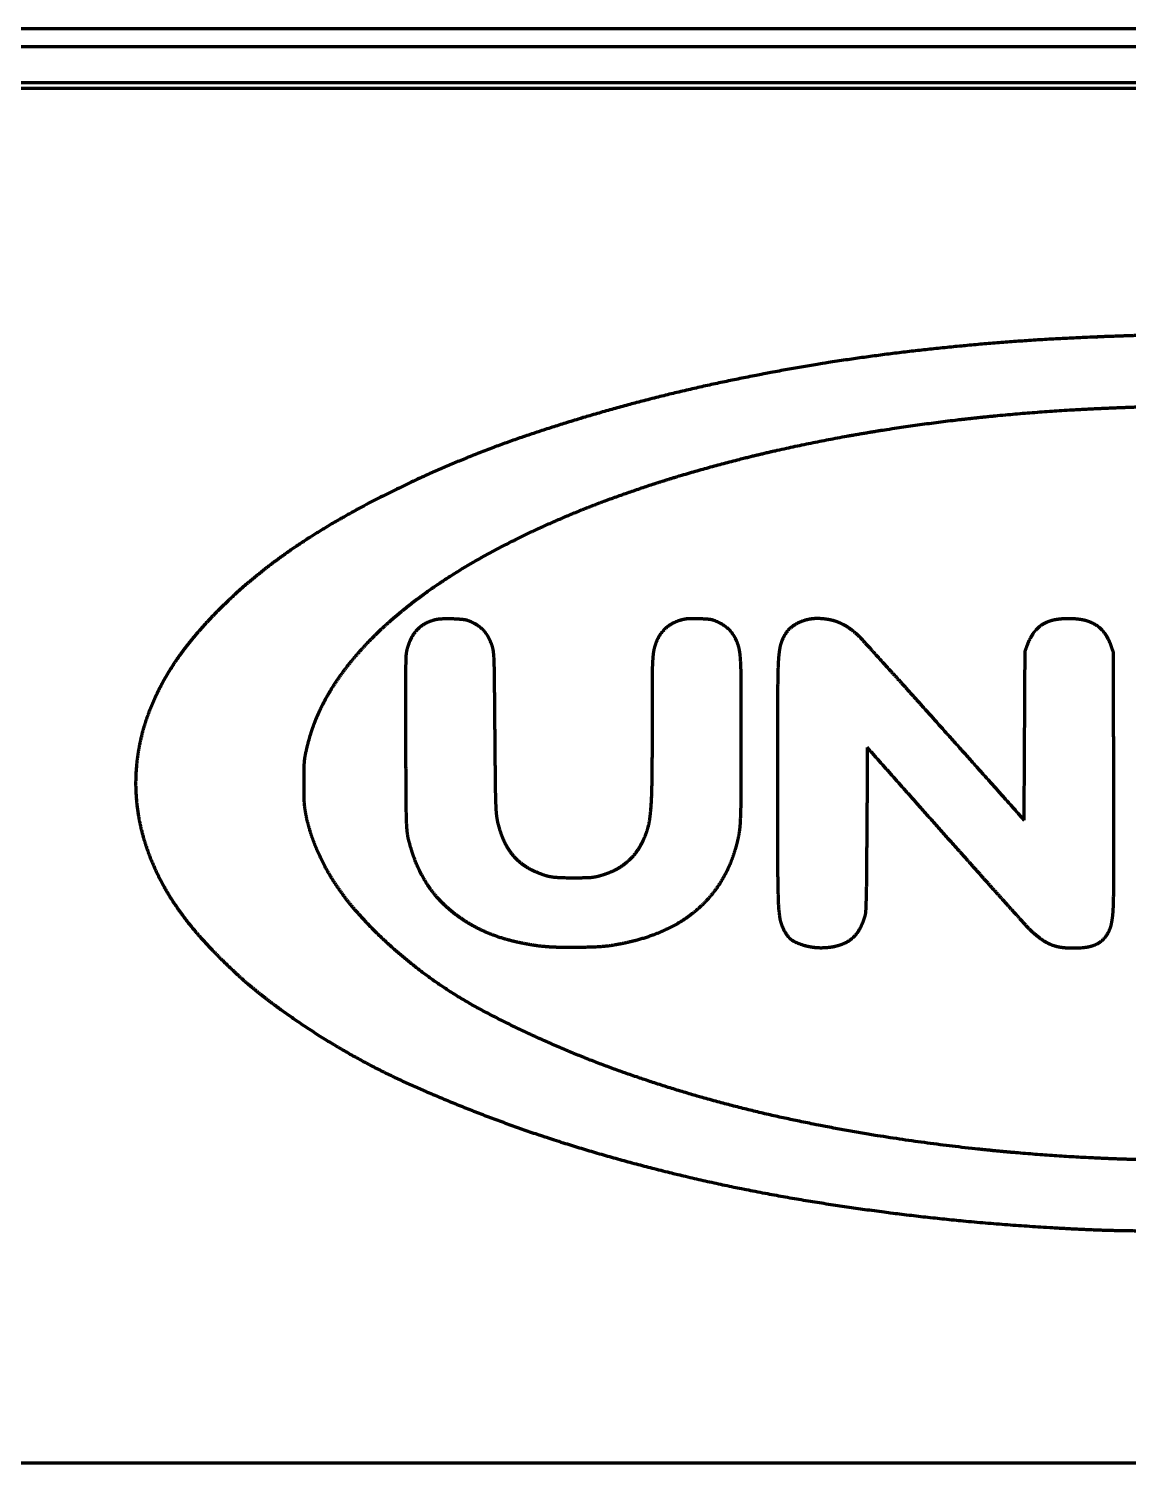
# Model space of a CAD drawing. Header units: inches. Extents: x -3022 to 7311, y 343 to 5680.
# Drawn here: x 3114.2 to 3206.2, y 3803.8 to 3923.8 of the extents above; entities that cross this region are included whole.
import ezdxf

# ---------------------------------------------------------------- set-up
doc = ezdxf.new("R2010")
doc.units = ezdxf.units.IN

msp = doc.modelspace()

# ---------------------------------------------------------------- linework, layer by layer
at = {"linetype": 'Continuous', "lineweight": 70}
for p, q in [((3492.11, 3923.79), (2929.73, 3923.79)), ((2767.92, 3922.3), (3653.92, 3922.3)), ((2767.92, 3919.3), (3653.92, 3919.3)), ((3485.42, 3918.8), (2936.42, 3918.8)), ((3427.92, 3803.8), (2993.92, 3803.8))]:
    msp.add_line(p, q, dxfattribs=at)
for points, weights, knots in [([(3220.33, 3898.01), (3219.65, 3898.04), (3218.98, 3898.06), (3216.7, 3898.08), (3215.11, 3898.1), (3211.91, 3898.13), (3210.32, 3898.14), (3208.05, 3898.15), (3207.38, 3898.14), (3206.54, 3898.11), (3206.38, 3898.11), (3205.94, 3898.09), (3205.67, 3898.08), (3205.08, 3898.06), (3204.76, 3898.05), (3204.13, 3898.03), (3203.81, 3898.01), (3197.89, 3897.78), (3192.31, 3897.33), (3181.43, 3895.99), (3176.15, 3895.08), (3166.05, 3892.85), (3161.25, 3891.53), (3152.32, 3888.57), (3148.21, 3886.87), (3142.81, 3884.18), (3141.4, 3883.42), (3138.76, 3881.89), (3137.53, 3881.12), (3135.21, 3879.53), (3134.13, 3878.72), (3132.08, 3877.03), (3131.12, 3876.16), (3129.49, 3874.53), (3128.81, 3873.8), (3127.58, 3872.34), (3127.02, 3871.62), (3126.04, 3870.16), (3125.6, 3869.42), (3124.83, 3867.93), (3124.49, 3867.17), (3124.21, 3866.39), (3123.84, 3865.39), (3123.57, 3864.35), (3123.4, 3863.3), (3123.23, 3862.26), (3123.16, 3861.22), (3123.19, 3860.17), (3123.23, 3859.11), (3123.36, 3858.07), (3123.6, 3857.04), (3123.85, 3855.98), (3124.19, 3854.94), (3124.91, 3853.26), (3125.23, 3852.6), (3125.96, 3851.31), (3126.36, 3850.68), (3127.25, 3849.42), (3127.74, 3848.8), (3128.84, 3847.52), (3129.45, 3846.87), (3130.46, 3845.85), (3130.85, 3845.47), (3131.6, 3844.76), (3131.96, 3844.43), (3132.69, 3843.79), (3133.06, 3843.49), (3133.85, 3842.86), (3134.26, 3842.54), (3138.35, 3839.49), (3142.31, 3837.18), (3146.49, 3835.33), (3151.45, 3833.13), (3156.55, 3831.27), (3167.6, 3828.06), (3173.52, 3826.72), (3185.92, 3824.7), (3192.36, 3823.97), (3199.93, 3823.51), (3201.02, 3823.44), (3202.96, 3823.35), (3203.81, 3823.31), (3205.6, 3823.27), (3206.54, 3823.25), (3207.48, 3823.25)], [0.500003680185, 0.499951833995, 0.499951833995, 0.500003125685, 0.500003125685, 0.500003134164, 0.500003134164, 0.499950342043, 0.499950342043, 0.500002780016, 0.500002780016, 0.500003632658, 0.500003632658, 0.5000036294, 0.5000036294, 0.500003631943, 0.500003631943, 0.499712041405, 0.499712041405, 0.499626581432, 0.499626581432, 0.499570764247, 0.499570764247, 0.499147291053, 0.499147291053, 0.499856082342, 0.499856082342, 0.499741523013, 0.499741523013, 0.499697398225, 0.499697398225, 0.499615378368, 0.499615378368, 0.499717367768, 0.499717367768, 0.499509800036, 0.499509800036, 0.49943320441, 0.49943320441, 0.499316886864, 0.499316886864, 0.500003680185, 0.498576185915, 0.498576185915, 0.500003680185, 0.498389820463, 0.498389820463, 0.500003680185, 0.498416120355, 0.498416120355, 0.500003680185, 0.498702961474, 0.498702961474, 0.499514934223, 0.499514934223, 0.499556287066, 0.499556287066, 0.499619738583, 0.499619738583, 0.499803196126, 0.499803196126, 0.499966690231, 0.499966690231, 0.49992872485, 0.49992872485, 0.499925885485, 0.499925885485, 0.499958910845, 0.499958910845, 0.497922649304, 0.497922649304, 0.500003680185, 0.499255633466, 0.499255633466, 0.499390037942, 0.499390037942, 0.499589929812, 0.499589929812, 0.499998142907, 0.499998142907, 0.499979520616, 0.499979520616, 0.499986543899, 0.499986543899, 0.500003680185], [0, 0, 0, 0, 0.009508, 0.009508, 0.031905, 0.031905, 0.054312, 0.054312, 0.063734, 0.063734, 0.066018, 0.066018, 0.069872, 0.069872, 0.074311, 0.074311, 0.078787, 0.078787, 0.157355, 0.157355, 0.232677, 0.232677, 0.30258, 0.30258, 0.365018, 0.365018, 0.387555, 0.387555, 0.408036, 0.408036, 0.427121, 0.427121, 0.445479, 0.445479, 0.459571, 0.459571, 0.472445, 0.472445, 0.484522, 0.484522, 0.496245, 0.496245, 0.496245, 0.51141, 0.51141, 0.51141, 0.526313, 0.526313, 0.526313, 0.541371, 0.541371, 0.541371, 0.556984, 0.556984, 0.567525, 0.567525, 0.578233, 0.578233, 0.589688, 0.589688, 0.602466, 0.602466, 0.610351, 0.610351, 0.617358, 0.617358, 0.624265, 0.624265, 0.631841, 0.631841, 0.697719, 0.697719, 0.697719, 0.776203, 0.776203, 0.864136, 0.864136, 0.958146, 0.958146, 0.974023, 0.974023, 0.986384, 0.986384, 1, 1, 1, 1]), ([(3208.48, 3892.2), (3204.98, 3892.11), (3201.49, 3891.94), (3194.68, 3891.41), (3191.37, 3891.04), (3184.92, 3890.13), (3181.78, 3889.58), (3175.66, 3888.29), (3172.69, 3887.55), (3167.47, 3886.04), (3165.22, 3885.3), (3160.9, 3883.73), (3158.84, 3882.88), (3154.96, 3881.09), (3153.14, 3880.14), (3149.76, 3878.2), (3148.22, 3877.19), (3145.84, 3875.4), (3144.96, 3874.68), (3143.34, 3873.21), (3142.59, 3872.45), (3141.24, 3870.92), (3140.63, 3870.15), (3139.56, 3868.59), (3139.1, 3867.8), (3138.57, 3866.71), (3138.44, 3866.42), (3138.21, 3865.88), (3138.11, 3865.61), (3137.92, 3865.07), (3137.83, 3864.8), (3137.66, 3864.21), (3137.58, 3863.9), (3137.46, 3863.38), (3137.41, 3863.16), (3137.34, 3862.78), (3137.32, 3862.62), (3137.29, 3862.25), (3137.28, 3862.05), (3137.27, 3861.46), (3137.27, 3861.07), (3137.27, 3860.32), (3137.27, 3859.96), (3137.28, 3859.39), (3137.29, 3859.17), (3137.32, 3858.79), (3137.34, 3858.62), (3137.39, 3858.28), (3137.42, 3858.1), (3137.66, 3857), (3137.94, 3856.11), (3138.3, 3855.24), (3138.68, 3854.35), (3139.12, 3853.49), (3139.64, 3852.66), (3140.19, 3851.78), (3140.82, 3850.93), (3142.26, 3849.25), (3143.07, 3848.41), (3143.92, 3847.61), (3146.45, 3845.23), (3149.28, 3843.21), (3152.35, 3841.59), (3156.1, 3839.61), (3159.99, 3837.91), (3168.56, 3834.88), (3173.23, 3833.57), (3183.1, 3831.47), (3188.28, 3830.65), (3196.71, 3829.75), (3199.93, 3829.5), (3206.41, 3829.18), (3209.68, 3829.11), (3216.2, 3829.15), (3219.45, 3829.26), (3225.9, 3829.67), (3229.08, 3829.96), (3237.93, 3831.03), (3243.55, 3832.04), (3254.08, 3834.54), (3258.96, 3836.11), (3263.7, 3838.06), (3267.73, 3839.72), (3271.6, 3841.73), (3275.27, 3844.09), (3278.21, 3845.98), (3280.77, 3848.35), (3282.87, 3851.13), (3283.27, 3851.67), (3283.65, 3852.22), (3284.33, 3853.33), (3284.64, 3853.89), (3285.18, 3855.03), (3285.41, 3855.6), (3285.81, 3856.76), (3285.97, 3857.35), (3286.14, 3858.13), (3286.18, 3858.32), (3286.23, 3858.68), (3286.25, 3858.85), (3286.28, 3859.23), (3286.29, 3859.44), (3286.29, 3860.01), (3286.29, 3860.37), (3286.29, 3861.1), (3286.29, 3861.48), (3286.28, 3862.06), (3286.27, 3862.26), (3286.24, 3862.62), (3286.22, 3862.79), (3286.15, 3863.17), (3286.1, 3863.38), (3285.87, 3864.39), (3285.62, 3865.18), (3285.01, 3866.72), (3284.64, 3867.46), (3283.79, 3868.93), (3283.31, 3869.65), (3282.19, 3871.09), (3281.56, 3871.81), (3279.59, 3873.85), (3278.18, 3875.08), (3274.96, 3877.44), (3273.19, 3878.58), (3269.3, 3880.76), (3267.19, 3881.8), (3262.64, 3883.74), (3260.2, 3884.66), (3254.86, 3886.44), (3251.95, 3887.28), (3245.86, 3888.75), (3242.69, 3889.4), (3236.15, 3890.51), (3232.78, 3890.97), (3225.91, 3891.67), (3222.4, 3891.93), (3218.2, 3892.1), (3217.51, 3892.12), (3215.74, 3892.16), (3214.66, 3892.17), (3212.5, 3892.2), (3211.43, 3892.21), (3209.73, 3892.22), (3209.11, 3892.21), (3208.48, 3892.2)], [0.500093243168, 0.499968918944, 0.499968918944, 0.499927037543, 0.499927037543, 0.499911098367, 0.499911098367, 0.499861647373, 0.499861647373, 0.499898802127, 0.499898802127, 0.499810239054, 0.499810239054, 0.49976208682, 0.49976208682, 0.499467269408, 0.499467269408, 0.49974646444, 0.49974646444, 0.499573085874, 0.499573085874, 0.499488227391, 0.499488227391, 0.49912322686, 0.49912322686, 0.499992527148, 0.499992527148, 0.499930492133, 0.499930492133, 0.499935021323, 0.499935021323, 0.500006461427, 0.500006461427, 0.500004118567, 0.500004118567, 0.499641098677, 0.499641098677, 0.499888634211, 0.499888634211, 0.50008763937, 0.50008763937, 0.500086385394, 0.500086385394, 0.499968171436, 0.499968171436, 0.499810513552, 0.499810513552, 0.49991978318, 0.49991978318, 0.498730676658, 0.498730676658, 0.500093243168, 0.498971631333, 0.498971631333, 0.500093243168, 0.499157234141, 0.499157234141, 0.499608979647, 0.499608979647, 0.500093243168, 0.4971219785, 0.4971219785, 0.500093243168, 0.499199916727, 0.499199916727, 0.499383490015, 0.499383490015, 0.499654288058, 0.499654288058, 0.499955791954, 0.499955791954, 0.499964844697, 0.499964844697, 0.499964159273, 0.499964159273, 0.499950302194, 0.499950302194, 0.49956284229, 0.49956284229, 0.499077013387, 0.499077013387, 0.500093243168, 0.498729474404, 0.498729474404, 0.500093243168, 0.494910309467, 0.494910309467, 0.500093243168, 0.499710351131, 0.499710351131, 0.499604481794, 0.499604481794, 0.49956969486, 0.49956969486, 0.499495067823, 0.499495067823, 0.499959650135, 0.499959650135, 0.499795584787, 0.499795584787, 0.499953504743, 0.499953504743, 0.500085889184, 0.500085889184, 0.500086958789, 0.500086958789, 0.499890660625, 0.499890660625, 0.499663401309, 0.499663401309, 0.500004641898, 0.500004641898, 0.499181752679, 0.499181752679, 0.499208615396, 0.499208615396, 0.499306402964, 0.499306402964, 0.499628453376, 0.499628453376, 0.498884407075, 0.498884407075, 0.499477873797, 0.499477873797, 0.499599926964, 0.499599926964, 0.499825646443, 0.499825646443, 0.499795246802, 0.499795246802, 0.499892445713, 0.499892445713, 0.499910480947, 0.499910480947, 0.499943927995, 0.499943927995, 0.50006989904, 0.50006989904, 0.500091447584, 0.500091447584, 0.500091603784, 0.500091603784, 0.500058956377, 0.500058956377, 0.500093243168], [0, 0, 0, 0, 0.031224, 0.031224, 0.060964, 0.060964, 0.08939, 0.08939, 0.116688, 0.116688, 0.137822, 0.137822, 0.157663, 0.157663, 0.17592, 0.17592, 0.192316, 0.192316, 0.20239, 0.20239, 0.211797, 0.211797, 0.220519, 0.220519, 0.228566, 0.228566, 0.2313, 0.2313, 0.233823, 0.233823, 0.236373, 0.236373, 0.239192, 0.239192, 0.241135, 0.241135, 0.242607, 0.242607, 0.24439, 0.24439, 0.247825, 0.247825, 0.250997, 0.250997, 0.25289, 0.25289, 0.254377, 0.254377, 0.255989, 0.255989, 0.264237, 0.264237, 0.264237, 0.272736, 0.272736, 0.272736, 0.281911, 0.281911, 0.292141, 0.292141, 0.292141, 0.322328, 0.322328, 0.322328, 0.359169, 0.359169, 0.401161, 0.401161, 0.44661, 0.44661, 0.474554, 0.474554, 0.50281, 0.50281, 0.53098, 0.53098, 0.558668, 0.558668, 0.607993, 0.607993, 0.652163, 0.652163, 0.652163, 0.689671, 0.689671, 0.689671, 0.719383, 0.719383, 0.719383, 0.725052, 0.725052, 0.730491, 0.730491, 0.735749, 0.735749, 0.740886, 0.740886, 0.742535, 0.742535, 0.743977, 0.743977, 0.745764, 0.745764, 0.748781, 0.748781, 0.751976, 0.751976, 0.753677, 0.753677, 0.755088, 0.755088, 0.756935, 0.756935, 0.763888, 0.763888, 0.770863, 0.770863, 0.778191, 0.778191, 0.786182, 0.786182, 0.801966, 0.801966, 0.819606, 0.819606, 0.839255, 0.839255, 0.861003, 0.861003, 0.886316, 0.886316, 0.913339, 0.913339, 0.941707, 0.941707, 0.971038, 0.971038, 0.976793, 0.976793, 0.985822, 0.985822, 0.99479, 0.99479, 1, 1, 1, 1]), ([(3173.82, 3869.42), (3173.82, 3867.72), (3173.83, 3866.02), (3173.83, 3862.58), (3173.82, 3860.84), (3173.81, 3858.5), (3173.79, 3857.89), (3173.73, 3856.89), (3173.68, 3856.49), (3173.49, 3855.64), (3173.37, 3855.2), (3173.23, 3854.76), (3172.94, 3853.86), (3172.53, 3853.01), (3172.02, 3852.23), (3171.5, 3851.45), (3170.89, 3850.74), (3170.19, 3850.13), (3169.46, 3849.5), (3168.65, 3848.96), (3167.78, 3848.54), (3166.84, 3848.08), (3165.86, 3847.73), (3164.44, 3847.38), (3164.03, 3847.29), (3163.25, 3847.14), (3162.89, 3847.08), (3162.14, 3847), (3161.76, 3846.98), (3160.85, 3846.95), (3160.34, 3846.94), (3159.36, 3846.94), (3158.89, 3846.94), (3158.1, 3846.96), (3157.77, 3846.98), (3157.14, 3847.04), (3156.84, 3847.07), (3156.17, 3847.18), (3155.79, 3847.25), (3154.78, 3847.45), (3154.16, 3847.61), (3152.95, 3848.02), (3152.37, 3848.26), (3151.26, 3848.82), (3150.74, 3849.14), (3150.25, 3849.49), (3149.77, 3849.83), (3149.32, 3850.21), (3148.9, 3850.62), (3148.54, 3850.97), (3148.21, 3851.35), (3147.61, 3852.15), (3147.35, 3852.58), (3146.87, 3853.47), (3146.66, 3853.95), (3146.29, 3854.97), (3146.13, 3855.5), (3145.95, 3856.28), (3145.92, 3856.51), (3145.87, 3857.06), (3145.85, 3857.38), (3145.83, 3858.27), (3145.82, 3858.84), (3145.81, 3860.95), (3145.8, 3862.49), (3145.79, 3865.39), (3145.78, 3866.75), (3145.78, 3868.77), (3145.78, 3869.42), (3145.8, 3870.47), (3145.81, 3870.86), (3145.82, 3871.26), (3145.83, 3871.44), (3145.85, 3871.62), (3145.89, 3871.8), (3145.97, 3872.12), (3146.07, 3872.43), (3146.21, 3872.72), (3146.34, 3872.99), (3146.5, 3873.24), (3146.69, 3873.46), (3146.88, 3873.67), (3147.1, 3873.85), (3147.34, 3874), (3147.59, 3874.15), (3147.86, 3874.26), (3148.14, 3874.34), (3148.35, 3874.4), (3148.56, 3874.43), (3148.77, 3874.44), (3149.07, 3874.46), (3149.37, 3874.46), (3149.98, 3874.44), (3150.28, 3874.42), (3150.57, 3874.39), (3150.76, 3874.37), (3150.94, 3874.33), (3151.12, 3874.25)], [0.501261827848, 0.50126146186, 0.50126146186, 0.501261196403, 0.501261196403, 0.501119236812, 0.501119236812, 0.500310794273, 0.500310794273, 0.500843335282, 0.500843335282, 0.501261827848, 0.498274838994, 0.498274838994, 0.501261827848, 0.498121608299, 0.498121608299, 0.501261827848, 0.4984018291, 0.4984018291, 0.501261827848, 0.499391384429, 0.499391384429, 0.501151022492, 0.501151022492, 0.500970850521, 0.500970850521, 0.501027469603, 0.501027469603, 0.50121717557, 0.50121717557, 0.501240349428, 0.501240349428, 0.501094558092, 0.501094558092, 0.501048037547, 0.501048037547, 0.501205791041, 0.501205791041, 0.500545356499, 0.500545356499, 0.50041224982, 0.50041224982, 0.500352050379, 0.500352050379, 0.501261827848, 0.500139344327, 0.500139344327, 0.501261827848, 0.50032986829, 0.50032986829, 0.500295538552, 0.500295538552, 0.500381196425, 0.500381196425, 0.500712649004, 0.500712649004, 0.5003755702, 0.5003755702, 0.501125566954, 0.501125566954, 0.501243811738, 0.501243811738, 0.501261725147, 0.501261725147, 0.501261645035, 0.501261645035, 0.50125251434, 0.50125251434, 0.501236959503, 0.501236959503, 0.501261827848, 0.499744591967, 0.499744591967, 0.501261827848, 0.499436947428, 0.499436947428, 0.501261827848, 0.497818593227, 0.497818593227, 0.501261827848, 0.497408735827, 0.497408735827, 0.501261827848, 0.498216420371, 0.498216420371, 0.501261827848, 0.499154920034, 0.499154920034, 0.501261827848, 0.501010745257, 0.501010745257, 0.501027694707, 0.501027694707, 0.501261827848, 0.497917841804, 0.497917841804, 0.501261827848], [0, 0, 0, 0, 0.072966, 0.072966, 0.14756, 0.14756, 0.173538, 0.173538, 0.190799, 0.190799, 0.210581, 0.210581, 0.210581, 0.250591, 0.250591, 0.250591, 0.290025, 0.290025, 0.290025, 0.330749, 0.330749, 0.330749, 0.374263, 0.374263, 0.392109, 0.392109, 0.407277, 0.407277, 0.423541, 0.423541, 0.445119, 0.445119, 0.464571, 0.464571, 0.478216, 0.478216, 0.490896, 0.490896, 0.506798, 0.506798, 0.533803, 0.533803, 0.560011, 0.560011, 0.585321, 0.585321, 0.585321, 0.60971, 0.60971, 0.60971, 0.63048, 0.63048, 0.651086, 0.651086, 0.672498, 0.672498, 0.695634, 0.695634, 0.705183, 0.705183, 0.718341, 0.718341, 0.741765, 0.741765, 0.805213, 0.805213, 0.861043, 0.861043, 0.888054, 0.888054, 0.9042, 0.9042, 0.9042, 0.911707, 0.911707, 0.911707, 0.925072, 0.925072, 0.925072, 0.937024, 0.937024, 0.937024, 0.94839, 0.94839, 0.94839, 0.96013, 0.96013, 0.96013, 0.968523, 0.968523, 0.968523, 0.980625, 0.980625, 0.992559, 0.992559, 0.992559, 1, 1, 1, 1]), ([(3151.12, 3874.25), (3151.34, 3874.16), (3151.56, 3874.05), (3151.76, 3873.91), (3151.95, 3873.79), (3152.12, 3873.64), (3152.28, 3873.47), (3152.43, 3873.3), (3152.57, 3873.11), (3152.68, 3872.9), (3152.8, 3872.67), (3152.9, 3872.44), (3152.99, 3872.19), (3153.04, 3872.02), (3153.08, 3871.84), (3153.1, 3871.66), (3153.13, 3871.39), (3153.15, 3871.11), (3153.17, 3870.33), (3153.18, 3869.82), (3153.2, 3867.86), (3153.21, 3866.41), (3153.24, 3863.57), (3153.25, 3862.19), (3153.27, 3860.25), (3153.28, 3859.69), (3153.31, 3858.81), (3153.32, 3858.49), (3153.37, 3857.94), (3153.4, 3857.72), (3153.56, 3857.02), (3153.7, 3856.55), (3153.89, 3856.09), (3154.05, 3855.69), (3154.26, 3855.31), (3154.51, 3854.96), (3154.75, 3854.63), (3155.02, 3854.33), (3155.34, 3854.07), (3155.65, 3853.81), (3156, 3853.59), (3156.37, 3853.41), (3156.64, 3853.29), (3156.91, 3853.17), (3157.41, 3852.99), (3157.63, 3852.92), (3157.86, 3852.88), (3158.12, 3852.83), (3158.39, 3852.81), (3159.05, 3852.78), (3159.46, 3852.77), (3160.19, 3852.77), (3160.52, 3852.78), (3161.01, 3852.79), (3161.18, 3852.79), (3161.48, 3852.83), (3161.61, 3852.85), (3161.91, 3852.92), (3162.07, 3852.96), (3162.48, 3853.09), (3162.72, 3853.17), (3163.17, 3853.36), (3163.38, 3853.46), (3163.77, 3853.69), (3163.96, 3853.82), (3164.31, 3854.1), (3164.49, 3854.25), (3164.81, 3854.58), (3164.97, 3854.76), (3165.25, 3855.16), (3165.39, 3855.38), (3165.63, 3855.83), (3165.74, 3856.07), (3165.93, 3856.56), (3166.02, 3856.82), (3166.17, 3857.41), (3166.22, 3857.74), (3166.3, 3858.56), (3166.34, 3859.05), (3166.39, 3860.26), (3166.4, 3861), (3166.42, 3863.03), (3166.42, 3864.32), (3166.42, 3866.99), (3166.42, 3868.37), (3166.43, 3870.25), (3166.45, 3870.75), (3166.49, 3871.25), (3166.51, 3871.55), (3166.56, 3871.84), (3166.64, 3872.13), (3166.72, 3872.4), (3166.82, 3872.66), (3166.96, 3872.91), (3167.05, 3873.08), (3167.16, 3873.24), (3167.29, 3873.38), (3167.41, 3873.53), (3167.54, 3873.66), (3167.69, 3873.78), (3167.84, 3873.9), (3168, 3874), (3168.17, 3874.09), (3168.34, 3874.18), (3168.52, 3874.26), (3168.83, 3874.35), (3168.95, 3874.38), (3169.18, 3874.43), (3169.28, 3874.45), (3169.51, 3874.47), (3169.64, 3874.47), (3169.96, 3874.47), (3170.15, 3874.47), (3170.54, 3874.45), (3170.75, 3874.44), (3171.07, 3874.42), (3171.18, 3874.41), (3171.39, 3874.37), (3171.49, 3874.35), (3171.69, 3874.27), (3171.81, 3874.22), (3172.08, 3874.09), (3172.24, 3874), (3172.38, 3873.9), (3172.52, 3873.81), (3172.65, 3873.71), (3172.77, 3873.59), (3172.89, 3873.48), (3173, 3873.35), (3173.09, 3873.22), (3173.19, 3873.08), (3173.28, 3872.93), (3173.36, 3872.78), (3173.48, 3872.53), (3173.58, 3872.27), (3173.64, 3872), (3173.71, 3871.69), (3173.75, 3871.38), (3173.8, 3870.52), (3173.82, 3869.97), (3173.82, 3869.42)], [0.501261827848, 0.499579390717, 0.499579390717, 0.501261827848, 0.498738428431, 0.498738428431, 0.501261827848, 0.498886170649, 0.498886170649, 0.501261827848, 0.499997852397, 0.499997852397, 0.501261827848, 0.499170354014, 0.499170354014, 0.501261827848, 0.501076953517, 0.501076953517, 0.501238869962, 0.501238869962, 0.501261725147, 0.501261725147, 0.501261675779, 0.501261675779, 0.501244499032, 0.501244499032, 0.50115699661, 0.50115699661, 0.500436055039, 0.500436055039, 0.50016828054, 0.50016828054, 0.501261827848, 0.498906183853, 0.498906183853, 0.501261827848, 0.498459230369, 0.498459230369, 0.501261827848, 0.498732463069, 0.498732463069, 0.501261827848, 0.500923887638, 0.500923887638, 0.499998605834, 0.499998605834, 0.501261827848, 0.500421216268, 0.500421216268, 0.501187925795, 0.501187925795, 0.501254282539, 0.501254282539, 0.500971045597, 0.500971045597, 0.5005459681, 0.5005459681, 0.501081919763, 0.501081919763, 0.500865978486, 0.500865978486, 0.500533025754, 0.500533025754, 0.500458598372, 0.500458598372, 0.500591434377, 0.500591434377, 0.500228121488, 0.500228121488, 0.500575189907, 0.500575189907, 0.500623547898, 0.500623547898, 0.500658650932, 0.500658650932, 0.500275453704, 0.500275453704, 0.501127941557, 0.501127941557, 0.50121657269, 0.50121657269, 0.501259857501, 0.501259857501, 0.501260790227, 0.501260790227, 0.501064529398, 0.501064529398, 0.501261827848, 0.499678970965, 0.499678970965, 0.501261827848, 0.498930748829, 0.498930748829, 0.501261827848, 0.499745290072, 0.499745290072, 0.501261827848, 0.499595055351, 0.499595055351, 0.501261827848, 0.499620759508, 0.499620759508, 0.501261827848, 0.499874305438, 0.499874305438, 0.500996967239, 0.500996967239, 0.500608361702, 0.500608361702, 0.500880054694, 0.500880054694, 0.50122934179, 0.50122934179, 0.501233998142, 0.501233998142, 0.500608278228, 0.500608278228, 0.499995996832, 0.499995996832, 0.500970488065, 0.500970488065, 0.500341537162, 0.500341537162, 0.501261827848, 0.499960013469, 0.499960013469, 0.501261827848, 0.499925198066, 0.499925198066, 0.501261827848, 0.500198543445, 0.500198543445, 0.501261827848, 0.498843654437, 0.498843654437, 0.501261827848, 0.500066177075, 0.500066177075, 0.501147344609, 0.501147344609, 0.501261827848], [0, 0, 0, 0, 0.012384, 0.012384, 0.012384, 0.023908, 0.023908, 0.023908, 0.035646, 0.035646, 0.035646, 0.048644, 0.048644, 0.048644, 0.057706, 0.057706, 0.057706, 0.071524, 0.071524, 0.096939, 0.096939, 0.169709, 0.169709, 0.238744, 0.238744, 0.266812, 0.266812, 0.282925, 0.282925, 0.294195, 0.294195, 0.318749, 0.318749, 0.318749, 0.340264, 0.340264, 0.340264, 0.360259, 0.360259, 0.360259, 0.380492, 0.380492, 0.380492, 0.394917, 0.394917, 0.406437, 0.406437, 0.406437, 0.419348, 0.419348, 0.43908, 0.43908, 0.455036, 0.455036, 0.46322, 0.46322, 0.469763, 0.469763, 0.478026, 0.478026, 0.490535, 0.490535, 0.501818, 0.501818, 0.512638, 0.512638, 0.523773, 0.523773, 0.535237, 0.535237, 0.54749, 0.54749, 0.560207, 0.560207, 0.573029, 0.573029, 0.589483, 0.589483, 0.612674, 0.612674, 0.648099, 0.648099, 0.710222, 0.710222, 0.776502, 0.776502, 0.800507, 0.800507, 0.800507, 0.814873, 0.814873, 0.814873, 0.828287, 0.828287, 0.828287, 0.83744, 0.83744, 0.83744, 0.846421, 0.846421, 0.846421, 0.855434, 0.855434, 0.855434, 0.864675, 0.864675, 0.870518, 0.870518, 0.875535, 0.875535, 0.881415, 0.881415, 0.89046, 0.89046, 0.900025, 0.900025, 0.905451, 0.905451, 0.910015, 0.910015, 0.915863, 0.915863, 0.924095, 0.924095, 0.924095, 0.931847, 0.931847, 0.931847, 0.939493, 0.939493, 0.939493, 0.947417, 0.947417, 0.947417, 0.960296, 0.960296, 0.960296, 0.974736, 0.974736, 1, 1, 1, 1]), ([(3184.4, 3863.66), (3184.39, 3861.38), (3184.38, 3859.1), (3184.35, 3855.48), (3184.34, 3854.14), (3184.33, 3852.21), (3184.31, 3851.61), (3184.29, 3850.67), (3184.28, 3850.32), (3184.26, 3849.97), (3184.25, 3849.81), (3184.22, 3849.65), (3184.17, 3849.49), (3184.06, 3849.13), (3183.92, 3848.78), (3183.74, 3848.46), (3183.59, 3848.18), (3183.39, 3847.93), (3183.15, 3847.72), (3182.92, 3847.51), (3182.65, 3847.34), (3182.36, 3847.23), (3182.03, 3847.1), (3181.68, 3847), (3181.33, 3846.95), (3180.98, 3846.9), (3180.64, 3846.89), (3180.3, 3846.9), (3179.95, 3846.92), (3179.6, 3846.98), (3179.27, 3847.06), (3178.96, 3847.14), (3178.66, 3847.25), (3178.38, 3847.38), (3178.16, 3847.49), (3177.96, 3847.65), (3177.8, 3847.84), (3177.76, 3847.88), (3177.72, 3847.93), (3177.65, 3848.04), (3177.61, 3848.1), (3177.53, 3848.23), (3177.49, 3848.3), (3177.42, 3848.43), (3177.39, 3848.5), (3177.23, 3848.85), (3177.14, 3849.15), (3177.09, 3849.46), (3177.03, 3849.91), (3176.99, 3850.35), (3176.95, 3851.63), (3176.93, 3852.45), (3176.92, 3855.77), (3176.92, 3858.26), (3176.92, 3863.32), (3176.92, 3865.89), (3176.93, 3869.24), (3176.94, 3870.02), (3177, 3871.22), (3177.04, 3871.64), (3177.12, 3872.06), (3177.18, 3872.38), (3177.29, 3872.69), (3177.45, 3872.98), (3177.61, 3873.29), (3177.82, 3873.55), (3178.09, 3873.76), (3178.37, 3873.99), (3178.68, 3874.16), (3179.02, 3874.27), (3179.39, 3874.4), (3179.77, 3874.47), (3180.16, 3874.48), (3180.57, 3874.48), (3180.99, 3874.44), (3181.39, 3874.34)], [0.5006904328, 0.5006904328, 0.5006904328, 0.500690261874, 0.500690261874, 0.500677870217, 0.500677870217, 0.500649139592, 0.500649139592, 0.5006904328, 0.498448427996, 0.498448427996, 0.5006904328, 0.498824933948, 0.498824933948, 0.5006904328, 0.495821288736, 0.495821288736, 0.5006904328, 0.495577358052, 0.495577358052, 0.5006904328, 0.498433545363, 0.498433545363, 0.5006904328, 0.499047079747, 0.499047079747, 0.5006904328, 0.499139152372, 0.499139152372, 0.5006904328, 0.498880464281, 0.498880464281, 0.5006904328, 0.493575990601, 0.493575990601, 0.5006904328, 0.500202278638, 0.500202278638, 0.500589432385, 0.500589432385, 0.500592074761, 0.500592074761, 0.500512869308, 0.500512869308, 0.4971862558, 0.4971862558, 0.5006904328, 0.500233745311, 0.500233745311, 0.500642542926, 0.500642542926, 0.500690259161, 0.500690259161, 0.500690255739, 0.500690255739, 0.500618414736, 0.500618414736, 0.499816648272, 0.499816648272, 0.5006904328, 0.496933549637, 0.496933549637, 0.5006904328, 0.493899236143, 0.493899236143, 0.5006904328, 0.495696798074, 0.495696798074, 0.5006904328, 0.496612445454, 0.496612445454, 0.5006904328, 0.498077559741, 0.498077559741, 0.5006904328], [0, 0, 0, 0, 0.137909, 0.137909, 0.218708, 0.218708, 0.254863, 0.254863, 0.275837, 0.275837, 0.275837, 0.285826, 0.285826, 0.285826, 0.308209, 0.308209, 0.308209, 0.327124, 0.327124, 0.327124, 0.345542, 0.345542, 0.345542, 0.366516, 0.366516, 0.366516, 0.386636, 0.386636, 0.386636, 0.406885, 0.406885, 0.406885, 0.425136, 0.425136, 0.425136, 0.439472, 0.439472, 0.439472, 0.442717, 0.442717, 0.446957, 0.446957, 0.451443, 0.451443, 0.455506, 0.455506, 0.473379, 0.473379, 0.473379, 0.498691, 0.498691, 0.545517, 0.545517, 0.686229, 0.686229, 0.831615, 0.831615, 0.8758, 0.8758, 0.899604, 0.899604, 0.899604, 0.918094, 0.918094, 0.918094, 0.936892, 0.936892, 0.936892, 0.95645, 0.95645, 0.95645, 0.977488, 0.977488, 0.977488, 1, 1, 1, 1]), ([(3181.39, 3874.34), (3181.59, 3874.3), (3181.77, 3874.24), (3182.15, 3874.09), (3182.33, 3874), (3182.69, 3873.8), (3182.87, 3873.68), (3183.23, 3873.4), (3183.41, 3873.25), (3183.74, 3872.94), (3183.89, 3872.79), (3184.68, 3871.91), (3185.33, 3871.19), (3186.75, 3869.63), (3187.52, 3868.79), (3189.14, 3866.97), (3190.01, 3866.01), (3193.09, 3862.56), (3195.31, 3860.08), (3197.52, 3857.6)], [0.5006904328, 0.499769855733, 0.499769855733, 0.499840254578, 0.499840254578, 0.499961184397, 0.499961184397, 0.500305771749, 0.500305771749, 0.500415981462, 0.500415981462, 0.500690265903, 0.500690265903, 0.500689651241, 0.500689651241, 0.500690071171, 0.500690071171, 0.5006904328, 0.5006904328, 0.5006904328], [0, 0, 0, 0, 0.025549, 0.025549, 0.051392, 0.051392, 0.078958, 0.078958, 0.109604, 0.109604, 0.136772, 0.136772, 0.261245, 0.261245, 0.407292, 0.407292, 0.573439, 0.573439, 1, 1, 1, 1]), ([(3197.61, 3871.72), (3197.68, 3871.9), (3197.74, 3872.08), (3197.94, 3872.62), (3198.12, 3872.96), (3198.34, 3873.27), (3198.53, 3873.54), (3198.77, 3873.77), (3199.05, 3873.96), (3199.34, 3874.14), (3199.66, 3874.27), (3200, 3874.35), (3200.41, 3874.43), (3200.83, 3874.47), (3201.25, 3874.47), (3201.68, 3874.47), (3202.11, 3874.43), (3202.53, 3874.34), (3202.88, 3874.26), (3203.22, 3874.12), (3203.53, 3873.92), (3203.82, 3873.74), (3204.06, 3873.5), (3204.26, 3873.22), (3204.48, 3872.9), (3204.66, 3872.56), (3204.78, 3872.2), (3204.84, 3872.01), (3204.91, 3871.83), (3204.97, 3871.64)], [0.5006904328, 0.5006904328, 0.5006904328, 0.498004905533, 0.498004905533, 0.5006904328, 0.494425767502, 0.494425767502, 0.5006904328, 0.495093556724, 0.495093556724, 0.5006904328, 0.498920744319, 0.498920744319, 0.5006904328, 0.498803648211, 0.498803648211, 0.5006904328, 0.495334462137, 0.495334462137, 0.5006904328, 0.494452519672, 0.494452519672, 0.5006904328, 0.497317843009, 0.497317843009, 0.5006904328, 0.5006904328, 0.5006904328, 0.5006904328], [0, 0, 0, 0, 0.057967, 0.057967, 0.174539, 0.174539, 0.174539, 0.274728, 0.274728, 0.274728, 0.377497, 0.377497, 0.377497, 0.501421, 0.501421, 0.501421, 0.628699, 0.628699, 0.628699, 0.734668, 0.734668, 0.734668, 0.834092, 0.834092, 0.834092, 0.943261, 0.943261, 0.943261, 1, 1, 1, 1]), ([(3204.97, 3871.64), (3204.98, 3867.99), (3204.99, 3864.33), (3205, 3857.97), (3205, 3855.25), (3205, 3851.75), (3204.99, 3850.96), (3204.94, 3849.76), (3204.89, 3849.34), (3204.81, 3848.93), (3204.75, 3848.62), (3204.64, 3848.33), (3204.48, 3848.06), (3204.35, 3847.85), (3204.2, 3847.66), (3204.02, 3847.5), (3203.84, 3847.34), (3203.64, 3847.22), (3203.42, 3847.13), (3203.17, 3847.03), (3202.9, 3846.96), (3202.63, 3846.93), (3202.27, 3846.89), (3201.9, 3846.87), (3201.21, 3846.87), (3200.88, 3846.9), (3200.56, 3846.95), (3200.28, 3846.99), (3200.01, 3847.07), (3199.74, 3847.18), (3199.47, 3847.3), (3199.22, 3847.45), (3198.98, 3847.62), (3198.68, 3847.84), (3198.4, 3848.07), (3197.99, 3848.45), (3197.86, 3848.58), (3197.09, 3849.44), (3196.45, 3850.15), (3195.05, 3851.7), (3194.3, 3852.54), (3192.7, 3854.33), (3191.84, 3855.29), (3188.79, 3858.72), (3186.6, 3861.19), (3184.4, 3863.66)], [0.5006904328, 0.5006904328, 0.5006904328, 0.500690290308, 0.500690290308, 0.50062008269, 0.50062008269, 0.499750008477, 0.499750008477, 0.5006904328, 0.495672791525, 0.495672791525, 0.5006904328, 0.496816365537, 0.496816365537, 0.5006904328, 0.495830194564, 0.495830194564, 0.5006904328, 0.497633530117, 0.497633530117, 0.5006904328, 0.500091822665, 0.500091822665, 0.499694045954, 0.499694045954, 0.5006904328, 0.49821829761, 0.49821829761, 0.5006904328, 0.498503062316, 0.498503062316, 0.5006904328, 0.500088504111, 0.500088504111, 0.500396968446, 0.500396968446, 0.500690317825, 0.500690317825, 0.500689778498, 0.500689778498, 0.500690138464, 0.500690138464, 0.5006904328, 0.5006904328, 0.5006904328], [0, 0, 0, 0, 0.218609, 0.218609, 0.381042, 0.381042, 0.428223, 0.428223, 0.453098, 0.453098, 0.453098, 0.471669, 0.471669, 0.471669, 0.485998, 0.485998, 0.485998, 0.499675, 0.499675, 0.499675, 0.515569, 0.515569, 0.515569, 0.536488, 0.536488, 0.555476, 0.555476, 0.555476, 0.571718, 0.571718, 0.571718, 0.588563, 0.588563, 0.588563, 0.609461, 0.609461, 0.6202, 0.6202, 0.674951, 0.674951, 0.738896, 0.738896, 0.811992, 0.811992, 1, 1, 1, 1])]:
    msp.add_rational_spline(points, weights, degree=3, knots=knots, dxfattribs=at)
msp.add_open_spline([(3197.52, 3857.6), (3197.54, 3859.96), (3197.55, 3862.31), (3197.58, 3867.02), (3197.59, 3869.37), (3197.61, 3871.72)], degree=3, knots=[0, 0, 0, 0, 0.5, 0.5, 1, 1, 1, 1], dxfattribs=at)

doc.saveas('drawing.dxf')
